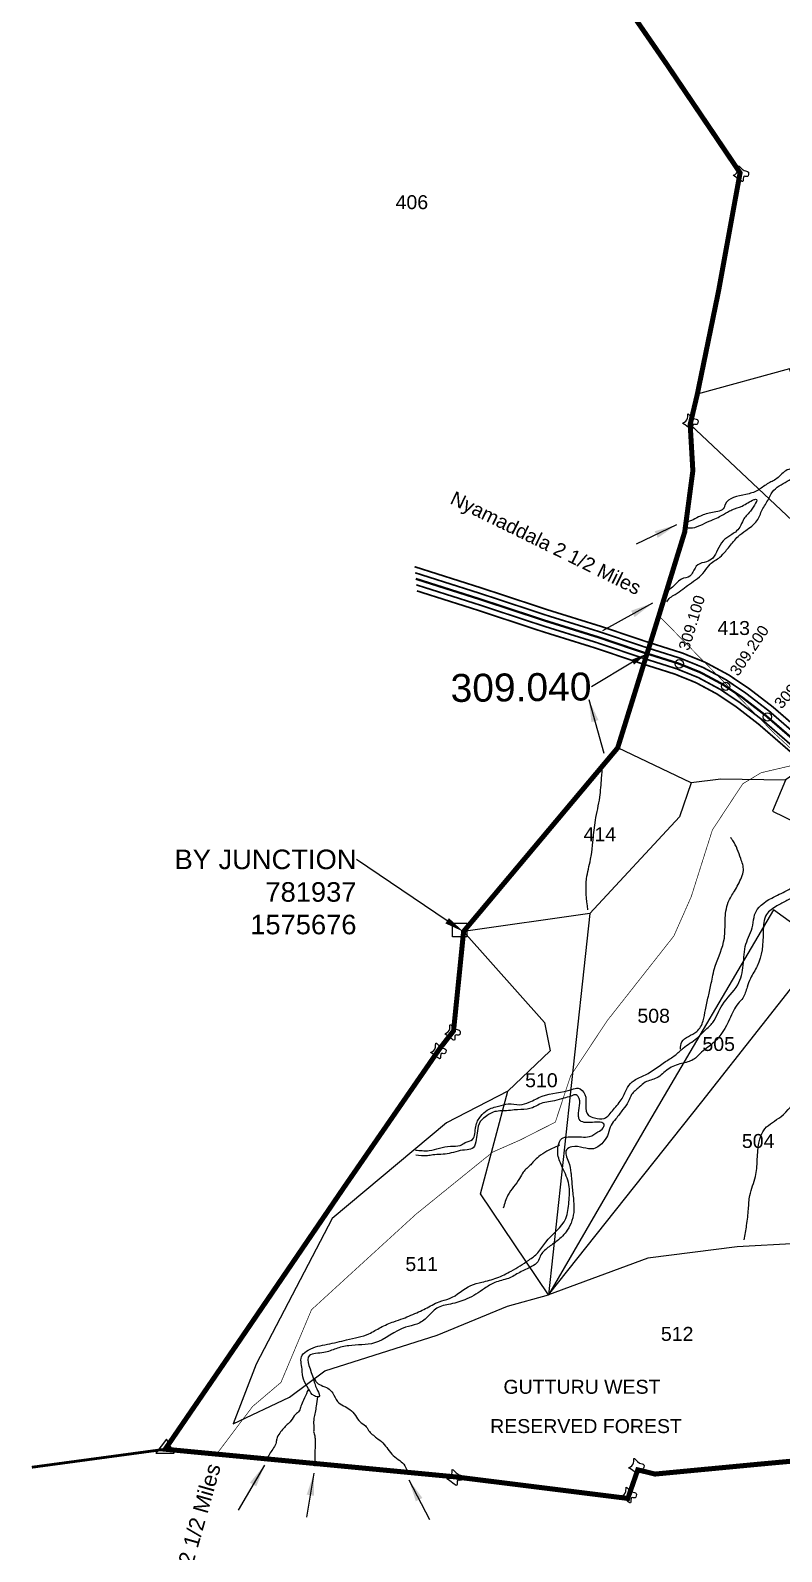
# Model space of a CAD drawing. Header units: feet. Extents: x 778084 to 787325, y 1573088 to 1585556.
# Drawn here: x 781152 to 782498, y 1574563 to 1577288 of the extents above; entities that cross this region are included whole.
import ezdxf
from ezdxf import colors
from ezdxf.entities.mleader import LeaderData, LeaderLine
from ezdxf.enums import TextEntityAlignment as Align
from ezdxf.math import Vec2, Vec3

# ---------------------------------------------------------------- set-up
doc = ezdxf.new("R2010")
doc.units = ezdxf.units.FT
doc.header["$LTSCALE"] = 15
doc.header["$MEASUREMENT"] = 0
doc.header["$PDMODE"] = 32
doc.header["$PDSIZE"] = 15
doc.linetypes.add('HIDDEN2', pattern=[0.1875, 0.125, -0.0625])
for name, color, linetype in [('CANAL1', 7, 'Continuous'), ('CRDS STONES', 7, 'Continuous'), ('CSMark', 72, 'Continuous'), ('PLOT', 7, 'Continuous'), ('PLOT NO', 7, 'Continuous'), ('ROADS', 6, 'Continuous'), ('TANKS-STREAM', 4, 'Continuous'), ('VILLAGE STONES', 240, 'Continuous')]:
    doc.layers.add(name, color=color, linetype=linetype)
doc.layers.add('VILLAGE BOUNDRY', color=5, linetype='HIDDEN2', lineweight=100)
doc.styles.get("Standard").update_dxf_attribs({"font": 'arial.ttf'})
doc.dimstyles.get("Standard").update_dxf_attribs({"dimtxt": 0.18, "dimasz": 40, "dimexe": 0.18, "dimexo": 0.0625, "dimgap": 0.09, "dimtad": 0, "dimtih": 1, "dimtoh": 1, "dimdec": 4, "dimzin": 0, "dimdsep": 46, "dimtxsty": 'Standard', "dimcen": 0.09, "dimadec": 0, "dimazin": 0, "dimtfac": 1, "dimtdec": 4, "dimtofl": 0, "dimtmove": 0, "dimatfit": 3, "dimfxl": 1, "dimtolj": 1, "dimtzin": 0, "dimarcsym": 0})

msp = doc.modelspace()

# ---------------------------------------------------------------- linework, layer by layer
at = {"layer": 'CANAL1', "color": 1, "const_width": 3}
for points in [[(781840.6, 1576327), (781840.9, 1576326.9), (781962.2, 1576288.3), (782082.1, 1576248.8), (782176.1, 1576219.6), (782255.8, 1576192.7), (782320.1, 1576172.4), (782361.4, 1576155.7), (782403.2, 1576133.2), (782439.7, 1576108.7), (782482.5, 1576075.8), (782553, 1576014.7)], [(781844.7, 1576283.7), (781949.9, 1576250.3), (782069.9, 1576210.7), (782163.8, 1576181.5), (782243.4, 1576154.7), (782306.6, 1576134.7), (782344.4, 1576119.4), (782382.6, 1576098.9), (782416.4, 1576076.3), (782457.1, 1576044.8), (782526.7, 1575984.5)]]:
    msp.add_lwpolyline(points, dxfattribs=at)
at = {"layer": 'CANAL1', "color": 5, "const_width": 3}
for points in [[(781841.7, 1576316.1), (781959.1, 1576278.8), (782079, 1576239.3), (782173.1, 1576210.1), (782252.7, 1576183.2), (782316.8, 1576163), (782357.2, 1576146.6), (782398.1, 1576124.7), (782433.9, 1576100.6), (782476.1, 1576068.1), (782546.4, 1576007.1)], [(781843.7, 1576294.5), (781953, 1576259.8), (782072.9, 1576220.3), (782166.9, 1576191.1), (782246.5, 1576164.2), (782310, 1576144.2), (782348.7, 1576128.5), (782387.7, 1576107.5), (782422.2, 1576084.4), (782463.5, 1576052.6), (782533.2, 1575992.1)]]:
    msp.add_lwpolyline(points, dxfattribs=at)
at = {"layer": 'CANAL1', "color": 1, "linetype": 'HIDDEN2', "ltscale": 5, "const_width": 4}
msp.add_lwpolyline([(781842.7, 1576305.3), (781956.1, 1576269.3), (782076, 1576229.8), (782170, 1576200.6), (782226.6, 1576181.4), (782249.6, 1576173.7), (782313.4, 1576153.6), (782352.9, 1576137.6), (782392.9, 1576116.1), (782428.1, 1576092.5), (782469.8, 1576060.3), (782539.8, 1575999.6)], dxfattribs=at)
at = {"layer": 'CSMark', "color": 3}
for p in [(782314.8, 1576153), (782397.9, 1576112.7), (782472.5, 1576058)]:
    msp.add_point(p, dxfattribs=at)
at = {"layer": 'PLOT', "lineweight": -2}
for points in [[(783041.7, 1577211.1), (783044.1, 1577129.7), (783013.2, 1576965.1), (782850.6, 1576740.8), (782806, 1576742.3), (782525.6, 1576647.1), (782512, 1576681.2), (782347.1, 1576636)], [(783044.1, 1577129.7), (783057.7, 1576982.8), (783068.4, 1576902), (783080.6, 1576803.6), (783098, 1576601.5), (783049, 1576590.6), (783025.6, 1576585.3), (783011.1, 1576602.4), (782949, 1576568.2), (782859.7, 1576401.1), (782807.3, 1576242.9), (782741.7, 1576096.9), (782704.6, 1576072.9), (782594, 1575960), (782529.6, 1575961.8), (782504.2, 1575944.8), (782389.5, 1575946.3), (782336.2, 1575939.7), (782204.4, 1576002.5)], [(782783.6, 1576417.6), (782730.7, 1576208.6), (782334.3, 1576581.9)], [(782801.1, 1576077.6), (782889, 1576092.4), (782959.4, 1576093.4), (782992.3, 1576077.6), (783045.1, 1575987.7), (783079.3, 1575914.6), (783135.2, 1575954.3), (783186, 1575943.2), (783208.1, 1575737), (783216.8, 1575693.5), (783253.5, 1575581.5), (783320.3, 1575443.6), (783382.1, 1575309.2), (783484.9, 1575090), (783486.9, 1575084), (783358.7, 1575122.2), (783184.1, 1575113), (782955.5, 1575089.4), (782786.8, 1575125.5), (782634.9, 1575120.8), (782418.5, 1575108.8), (782258.5, 1575088.5), (782080.6, 1575023.1)], [(782336.2, 1575939.7), (782315.4, 1575879.1), (782154.3, 1575705.8), (781928.4, 1575673.7), (782073.3, 1575510.5), (782083.2, 1575460.1), (782007.4, 1575387.6), (781897.9, 1575331.2), (781693, 1575159.7), (781556.8, 1574898.8), (781515.3, 1574791.9), (781616.2, 1574839.4), (781679.8, 1574886.6), (781881.3, 1574950.8), (782006.9, 1575002.7), (782080.6, 1575023.1), (781958.6, 1575203.5), (782007.4, 1575387.6)], [(782505.1, 1575944.8), (782481.8, 1575889.2), (782563.9, 1575848.9), (782593, 1575959.8)], [(782154.3, 1575705.8), (782119.5, 1575381.1), (782080.6, 1575023.1), (782354.9, 1575368.5), (782571.5, 1575643.3), (782546.4, 1575666.9), (782483.3, 1575712.6), (782259.8, 1575331.3), (782080.6, 1575023.1)]]:
    msp.add_lwpolyline(points, dxfattribs=at)
at = {"layer": 'ROADS', "linetype": 'HIDDEN2', "lineweight": -2, "ltscale": 10, "const_width": 1.2}
for points in [[(782278.2, 1576239.2), (782483.9, 1576029.7), (782536.1, 1575981.3), (782561.2, 1575970.3)], [(781486, 1574737.5), (781550.1, 1574822.6), (781601.2, 1574866), (781655.9, 1574996.1), (781746.4, 1575078.9), (781842.8, 1575167), (781934.5, 1575241.3), (781980.5, 1575278.5), (782029.6, 1575300.1), (782092.7, 1575332.1), (782120.1, 1575415), (782186.4, 1575514.8), (782305.1, 1575665.6), (782336.2, 1575736), (782374.1, 1575855.6), (782401.8, 1575897.6), (782428.7, 1575938.3), (782461.4, 1575958), (782532.8, 1575974.7), (782606.2, 1575963.2)]]:
    msp.add_lwpolyline(points, dxfattribs=at)
at = {"layer": 'TANKS-STREAM', "lineweight": -2}
for points in [[(782202.4, 1577939.7), (782205.3, 1577938.6), (782216.5, 1577935.9), (782236.3, 1577932.4), (782272.2, 1577927.7), (782282.2, 1577927.3), (782292.9, 1577927.7), (782304, 1577928.8), (782313, 1577930.8), (782328.5, 1577933.9), (782350.8, 1577939.5), (782372.2, 1577942.6), (782381.5, 1577943.7), (782386.6, 1577937.9), (782395.1, 1577927.9), (782402.7, 1577917.2), (782411.4, 1577909.5), (782421.8, 1577896.8), (782433.4, 1577891.2), (782478, 1577859.2), (782499.7, 1577846.7), (782519.3, 1577831.4), (782533.6, 1577819.7), (782553.2, 1577806.5), (782595.5, 1577782.7), (782607.6, 1577779.8), (782623.3, 1577779.5), (782646.5, 1577775.2), (782717.1, 1577752.9), (782739.2, 1577749), (782764.9, 1577744.8), (782779.5, 1577740.1), (782787.3, 1577738.7), (782806.5, 1577735.5), (782818.7, 1577730.5), (782851.4, 1577712.7), (782874.2, 1577701.4), (782895.9, 1577692.1), (782916.6, 1577688.2), (782932.6, 1577685.7), (782949, 1577684.6), (783000.1, 1577690), (783013, 1577691.7), (783037.5, 1577686.8), (783060, 1577677.9), (783076.7, 1577671.1), (783107.4, 1577653.2), (783122, 1577646.8), (783137, 1577641.5), (783150.9, 1577637.2), (783163.7, 1577633.7), (783178.3, 1577628), (783195, 1577620.9), (783238.2, 1577590.1), (783245, 1577581.9), (783235.4, 1577560.2), (783226.8, 1577535.6), (783224.7, 1577522.1), (783224.7, 1577513), (783226.9, 1577489.2), (783228.3, 1577468.2), (783225.4, 1577450), (783226.5, 1577437.2), (783229.3, 1577426.6), (783229.3, 1577412.3), (783228.6, 1577382.9), (783228.6, 1577370.4), (783239.7, 1577348.4), (783248.9, 1577333.1), (783258.2, 1577317.1), (783267.1, 1577302.5), (783272.8, 1577286.1), (783295.6, 1577228.1), (783309.8, 1577212.2), (783297.3, 1577199.1), (783295.6, 1577182.6), (783293.3, 1577168.4), (783284.8, 1577153.1), (783270.6, 1577132), (783263.7, 1577124.1), (783256.3, 1577117.5), (783252.3, 1577092.5), (783243.2, 1577059.5), (783236.4, 1577045.8), (783230.1, 1577029.9), (783222.2, 1577015.7), (783211.4, 1577009.4), (783194.8, 1577004.3), (783184.6, 1576998.6), (783169.2, 1576990.1), (783161.2, 1576985), (783140.8, 1576978.1), (783130.5, 1576974.7)], [(782807.7, 1576610.9), (782790, 1576602.8), (782776.5, 1576599.4), (782766.9, 1576596.6), (782757.1, 1576593.2), (782750.3, 1576590.4), (782732, 1576575.6), (782721.4, 1576573.9), (782711, 1576571.9), (782690.9, 1576561.6), (782675.5, 1576553.8), (782656.9, 1576549.8), (782636.1, 1576542.8), (782597, 1576531.3), (782578.8, 1576525.7), (782552.9, 1576515.6), (782534.5, 1576504.5), (782508.1, 1576500.3), (782489.5, 1576484.9), (782472.4, 1576475.3), (782454.9, 1576463.5), (782434.1, 1576456.5), (782397, 1576438.2), (782395, 1576432.8), (782374.4, 1576424.1), (782352.5, 1576417.6), (782339.6, 1576411.2), (782326.7, 1576406.4)], [(782292.6, 1576263.8), (782298.5, 1576271.7), (782307.5, 1576277.3), (782321, 1576286.9), (782332.8, 1576295.8), (782360.1, 1576318.3), (782370.2, 1576331.8), (782387.6, 1576344.1), (782398, 1576355.1), (782404.5, 1576363), (782420.3, 1576381.1), (782433.8, 1576391.8), (782454, 1576409.4), (782463.3, 1576428.8), (782474.6, 1576448.2), (782479.3, 1576457.7), (782504.7, 1576478.1), (782531.4, 1576492.2), (782566.3, 1576505.6), (782584.3, 1576509), (782604.2, 1576515.8), (782621.1, 1576522.8), (782665.9, 1576536.7), (782681.4, 1576542.6), (782709.5, 1576557.2), (782722.7, 1576563.3), (782735.7, 1576567.3), (782750.8, 1576572.6), (782760.4, 1576573.4), (782765.5, 1576565), (782771.9, 1576552.4), (782776.4, 1576528.2), (782774.8, 1576482.8), (782783.2, 1576467.6), (782788.8, 1576449.1), (782791.9, 1576434.5), (782795.6, 1576422.1), (782800.9, 1576420.7)], [(782326.4, 1576397.1), (782342.4, 1576397.4), (782360.7, 1576405), (782375.6, 1576411.4), (782387.1, 1576416.8), (782400.9, 1576424.6), (782409, 1576428.8), (782427.3, 1576435.6), (782448.9, 1576447.1), (782451.2, 1576447.7), (782442.2, 1576426.6), (782429.3, 1576410.6), (782423.1, 1576398), (782415.2, 1576389), (782407.1, 1576383.6), (782393.3, 1576373.5), (782383.4, 1576357.1), (782374.7, 1576342.5), (782363.7, 1576336), (782348, 1576330.4), (782339, 1576317.2), (782333.9, 1576310.2), (782318.5, 1576304.8), (782308.9, 1576296.4), (782291.2, 1576281.2)], [(782852.2, 1576411.3), (782836.6, 1576405.4), (782826.8, 1576389.3), (782823.9, 1576376.6), (782820.9, 1576362), (782819.5, 1576335.1), (782813.1, 1576319.9), (782811.1, 1576299.4), (782799.4, 1576272.6), (782794.5, 1576244.4), (782779.3, 1576199.9), (782764.2, 1576169.6), (782755.9, 1576156.4), (782749.5, 1576146.2), (782732.4, 1576129.6), (782713.3, 1576096.8), (782692.2, 1576075.1), (782686.8, 1576056.5), (782678, 1576035.5), (782669.7, 1576020.4), (782660, 1576005.7), (782645.8, 1575984.7), (782608.5, 1575941.9), (782603.7, 1575917.5), (782601.2, 1575898.5), (782599.7, 1575873.5), (782597.3, 1575855), (782594.9, 1575833), (782576.7, 1575785.2), (782565.4, 1575770.1), (782545.9, 1575752.5), (782526.3, 1575739.3), (782507.7, 1575729), (782489.6, 1575719.3), (782471, 1575704.1), (782465.2, 1575672.9), (782454.4, 1575611.6), (782442.2, 1575589.6), (782436.3, 1575574), (782428.5, 1575554.4), (782420.2, 1575544.6), (782405, 1575516.8), (782377.1, 1575475.3), (782354.6, 1575457.2), (782339.9, 1575444.1), (782318.9, 1575437.2), (782294.9, 1575427), (782274.3, 1575411.3), (782253.8, 1575403.5), (782243, 1575394.7), (782229.4, 1575381.5), (782223.5, 1575368.8), (782213.7, 1575354.7), (782201, 1575338.1), (782192.7, 1575326.8), (782187.6, 1575311.5), (782179.8, 1575297.8), (782161.2, 1575284.6), (782122.5, 1575288), (782112.7, 1575282.6), (782116.2, 1575261.1), (782120.6, 1575241.6), (782121.6, 1575232.3), (782122.5, 1575220.6), (782125, 1575196.2), (782126, 1575174.9), (782114.2, 1575138.7), (782095.6, 1575119.2), (782079.5, 1575107.5), (782065.8, 1575092.3), (782061.4, 1575082.1), (782050.1, 1575073.3), (782029.1, 1575063), (782008.6, 1575052.3), (781984.1, 1575044.9), (781966, 1575034.2), (781934.2, 1575015.5), (781904.8, 1575006.2), (781880.4, 1574998.9), (781863.7, 1574983.2), (781844.7, 1574970.5), (781824.6, 1574964.7), (781768.6, 1574936.6), (781722.6, 1574931.7), (781699.6, 1574926.3), (781678.1, 1574919.5), (781652.2, 1574914.1), (781659.5, 1574872.1), (781662.4, 1574861.4), (781666.8, 1574851.6), (781669.3, 1574840.4), (781661, 1574841.8), (781650.7, 1574854.5), (781641.4, 1574871.6), (781639, 1574889.7), (781639, 1574914.6), (781650.2, 1574923.9), (781667.3, 1574930.7), (781684.4, 1574934.2), (781718.7, 1574942), (781739.7, 1574946.9), (781758.8, 1574953.2), (781779.8, 1574964.5), (781803.3, 1574974.7), (781819.9, 1574980.6), (781847.8, 1574992.3), (781872.2, 1575004.5), (781884.5, 1575010.4), (781903.1, 1575016.2), (781941.5, 1575039.6), (781961, 1575045.4), (781987.9, 1575053.2), (782013.8, 1575065.5), (782045.1, 1575085), (782061.3, 1575098.2), (782075.5, 1575117.2), (782111.6, 1575159.7), (782117, 1575189), (782117, 1575220.3), (782105.7, 1575250.5), (782097.4, 1575273.4), (782097.9, 1575289.6), (782104.3, 1575302.7), (782116, 1575305.7), (782126.3, 1575305.7), (782139.5, 1575305.7), (782154.1, 1575306.2), (782168.8, 1575314.5), (782178.6, 1575321.8), (782180.1, 1575327.2), (782159.5, 1575331.6), (782135.6, 1575337.4), (782134.1, 1575343.8), (782133.6, 1575378), (782130.2, 1575380.9), (782120.9, 1575378.9), (782107.7, 1575375), (782091.1, 1575370.6), (782064.2, 1575364.3), (782051.9, 1575357.9), (782042.1, 1575355.5), (782019.2, 1575354), (782005.5, 1575352.6), (781981.5, 1575350.1), (781966.8, 1575341.3), (781958, 1575333), (781953.1, 1575316.4), (781950.7, 1575300.8), (781945.8, 1575286.1), (781934.5, 1575282.7), (781918.4, 1575280.3), (781902.3, 1575275.9), (781873.4, 1575273.4), (781863.6, 1575272), (781842.6, 1575272.9)], [(781842.1, 1575282.2), (781866.5, 1575281.3), (781904.7, 1575289.1), (781922.3, 1575290.5), (781931.1, 1575295.4), (781944.3, 1575301.3), (781950.2, 1575324.3), (781959, 1575342.8), (781970.7, 1575353.6), (781991.2, 1575360.9), (782008.3, 1575364.8), (782028.9, 1575363.3), (782046, 1575367.7), (782069, 1575378.5), (782122.3, 1575390.7), (782133.6, 1575393.1), (782145.8, 1575381.4), (782147.2, 1575361.9), (782152.1, 1575344.3), (782162.9, 1575339.9), (782180, 1575338.9), (782196.8, 1575354.6), (782212.4, 1575374.7), (782222.2, 1575394.2), (782234, 1575406.9), (782254, 1575416.7), (782290.2, 1575440.6), (782307.3, 1575451.9), (782321.6, 1575464.7), (782346.1, 1575482.3), (782360.7, 1575496.5), (782374.9, 1575510.7), (782383.7, 1575526.8), (782392, 1575542.4), (782419.5, 1575577.9), (782429.3, 1575613.5), (782434.2, 1575651.1), (782446.4, 1575684.8), (782449.8, 1575703.4), (782480.3, 1575733.6), (782507.2, 1575746.8), (782533.6, 1575768.3), (782546.3, 1575787.3), (782561.9, 1575815.7), (782577.1, 1575839.1), (782586.4, 1575851.8), (782591.4, 1575879), (782585.5, 1575908.8), (782586.5, 1575945.9), (782599.2, 1575957.6), (782611.4, 1575967.4), (782640.8, 1575992.3), (782656.4, 1576032.9), (782667.3, 1576065.9), (782677, 1576087.9), (782698.1, 1576103.5), (782722, 1576127), (782746.5, 1576165.1), (782762.6, 1576206.1), (782789.1, 1576275.8), (782808.2, 1576345.7), (782815.5, 1576384.4), (782817, 1576405.9), (782814.1, 1576416.2), (782797, 1576424.5)], [(782317, 1575462.6), (782319.4, 1575475.9), (782346, 1575494.4), (782357.4, 1575513.4), (782361.7, 1575533.3), (782366.9, 1575557.5), (782372.1, 1575580.8), (782375, 1575595.5), (782379.2, 1575611.6), (782395.5, 1575661.4), (782396.9, 1575693.7), (782402.6, 1575726), (782413.5, 1575745.9), (782426.3, 1575770.6), (782429.7, 1575783), (782424.9, 1575804.3), (782410.7, 1575836.6), (782406.9, 1575841.7)], [(782431.3, 1575121.2), (782435.5, 1575147.3), (782438.7, 1575176.2), (782441.1, 1575200.8), (782451.3, 1575234.9), (782454.6, 1575264.2), (782468.2, 1575320.4), (782496.6, 1575341.9), (782529.7, 1575377.7), (782549.3, 1575395.4), (782572.6, 1575413.6), (782590.8, 1575424.8), (782617.4, 1575450.4), (782627.3, 1575464.3), (782650.6, 1575491.8), (782680, 1575527.6), (782700.5, 1575564.4), (782708.9, 1575573.3), (782717.3, 1575567.7), (782735.5, 1575550.9), (782739.7, 1575542.5), (782743.9, 1575533.2), (782741.1, 1575516), (782737.4, 1575495.5), (782737.4, 1575482), (782734.1, 1575465.7), (782729.9, 1575435.9), (782724.3, 1575385.6), (782718.3, 1575373.5), (782719.2, 1575345.6), (782714.5, 1575321.4), (782709.9, 1575304.6), (782707.5, 1575283.2)], [(782100, 1575290.8), (782087.1, 1575284.8), (782077.6, 1575280), (782062.9, 1575270.5), (782053.8, 1575261.9), (782048.6, 1575255.9), (782035.3, 1575242.5), (782028.8, 1575231.3), (782007.6, 1575201.1), (781999.4, 1575178.3)], [(781649.8, 1574853.9), (781648.3, 1574849.6), (781641.6, 1574834.3), (781636.8, 1574823.2), (781633.9, 1574815.1), (781627.2, 1574808.4), (781619, 1574797.4), (781605.6, 1574783.5), (781598.9, 1574775.3), (781593.6, 1574764.8), (781592.6, 1574758.5), (781587.9, 1574748.9), (781576.3, 1574730.7)], [(781661.3, 1574873.1), (781663.7, 1574867.8), (781685.3, 1574855.4), (781693.9, 1574846.7), (781702.5, 1574831.9), (781724.6, 1574817.5), (781734.7, 1574806.5), (781742.8, 1574795.4), (781752.4, 1574788.3), (781758.2, 1574780.1), (781772.6, 1574766.7), (781783.6, 1574757.6), (781802.4, 1574735), (781814.3, 1574725.9), (781823, 1574716.8), (781827.3, 1574706.3)], [(781666.5, 1574840), (781664.1, 1574823.7), (781662.7, 1574812.2), (781660.3, 1574801.7), (781659.8, 1574789.2), (781659.8, 1574779.6), (781659.8, 1574776.3), (781661.3, 1574772), (781662.2, 1574765.7), (781662.2, 1574760.5), (781662.2, 1574753.3), (781661.7, 1574715.9)]]:
    msp.add_spline(points, degree=3, dxfattribs=at)
at = {"layer": 'TANKS-STREAM', "linetype": 'Continuous', "lineweight": -2}
msp.add_spline([(782151, 1575712.7), (782148.8, 1575768.1), (782155.8, 1575802.9), (782164.6, 1575872.8), (782172.4, 1575914.3), (782175.5, 1575948.3), (782177.4, 1575970.4)], degree=3, dxfattribs=at)
at = {"layer": 'VILLAGE BOUNDRY', "lineweight": -2, "ltscale": 15}
for points, const_width in [([(782888.6, 1574759.2), (782455.3, 1574719.3), (782271.1, 1574701.8), (782240.4, 1574709.4), (782222.6, 1574658.2), (781914.3, 1574696.7), (781393.8, 1574746.3), (781527.1, 1574941), (781714.6, 1575216), (781886, 1575464.4), (781910.4, 1575495.6), (781928.4, 1575673.7), (782204.4, 1576002.5), (782278.2, 1576239.2), (782324.5, 1576389.1), (782339.1, 1576498.8), (782334.3, 1576581.9), (782347.1, 1576636), (782385.1, 1576820.6), (782423.7, 1577032.5), (782290.1, 1577230.1), (781982.1, 1577676.4)], 9), ([(781393.8, 1574746.3), (781154.9, 1574714)], 5)]:
    msp.add_lwpolyline(points, dxfattribs=dict(at, const_width=const_width))
at = {"layer": 'VILLAGE STONES', "lineweight": -2}
msp.add_lwpolyline([(781908.7, 1575688.6), (781934.1, 1575688.6), (781934.1, 1575664), (781908.7, 1575664)], close=True, dxfattribs=at)
msp.add_lwpolyline([(781377.2, 1574739.1), (781409.9, 1574739.1), (781396.4, 1574764.5), (781377.2, 1574739.1)], dxfattribs=at)
for points in [[(782411.8, 1577028), (782420.3, 1577037.3), (782420.8, 1577044.9), (782431.2, 1577036.6), (782438.5, 1577033.5), (782436.7, 1577025.9), (782430.5, 1577026.1), (782428.7, 1577017), (782422.1, 1577020.7), (782411.3, 1577028)], [(782321.1, 1576583.9), (782329.6, 1576593.1), (782330.1, 1576600.8), (782340.5, 1576592.5), (782347.8, 1576589.4), (782346, 1576581.8), (782339.8, 1576581.9), (782338, 1576572.8), (782331.4, 1576576.6), (782320.6, 1576583.9)], [(781895.1, 1575490.1), (781903.6, 1575499.4), (781904.1, 1575507), (781914.5, 1575498.7), (781921.8, 1575495.7), (781920, 1575488), (781913.8, 1575488.2), (781912, 1575479.1), (781905.4, 1575482.8), (781894.6, 1575490.1)], [(781869.6, 1575456.9), (781878.1, 1575466.2), (781878.6, 1575473.8), (781889, 1575465.5), (781896.3, 1575462.5), (781894.5, 1575454.8), (781888.3, 1575455), (781886.5, 1575445.9), (781879.9, 1575449.6), (781869.2, 1575456.9)], [(782224.5, 1574713), (782232.9, 1574722.2), (782233.4, 1574729.9), (782243.8, 1574721.6), (782251.1, 1574718.5), (782249.3, 1574710.9), (782243.1, 1574711), (782241.4, 1574701.9), (782234.7, 1574705.7), (782224, 1574713)], [(781899.2, 1574692.8), (781907.6, 1574702), (781908.1, 1574709.7), (781918.5, 1574701.4), (781925.8, 1574698.3), (781924, 1574690.7), (781917.9, 1574690.8), (781916.1, 1574681.7), (781909.4, 1574685.5), (781898.7, 1574692.8)], [(782210.6, 1574661.5), (782219.1, 1574670.7), (782219.6, 1574678.3), (782230, 1574670.1), (782237.3, 1574667), (782235.5, 1574659.3), (782229.3, 1574659.5), (782227.5, 1574650.4), (782220.9, 1574654.2), (782210.1, 1574661.5)]]:
    msp.add_spline(points, degree=3, dxfattribs=at)

# ---------------------------------------------------------------- texts
at = {"layer": 'CSMark', "color": 1}
for s, rotation, p in [('309.100', 73.1501, (782322.4, 1576178.3)), ('309.200', 56.1528, (782412, 1576135.1)), ('309.300', 49.0586, (782490.4, 1576077.5))]:
    msp.add_text(s, height=20, rotation=rotation, dxfattribs=at).set_placement(p, align=Align.MIDDLE_LEFT)
at = {"layer": 'PLOT NO', "lineweight": -2}
for s, p in [('406', (781835.7, 1576979.9)), ('413', (782412.3, 1576217.2)), ('414', (782172.5, 1575847.9)), ('508', (782268.9, 1575522.7)), ('505', (782385.4, 1575472.1)), ('510', (782067.8, 1575407.2)), ('504', (782456.1, 1575298.4)), ('511', (781853.2, 1575078)), ('512', (782311, 1574952.9))]:
    msp.add_text(s, height=25, dxfattribs=at).set_placement(p, align=Align.MIDDLE_CENTER)
at = {"layer": 'PLOT NO', "linetype": 'Continuous', "lineweight": -2}
for s, height, rotation, p in [('Nyamaddala 2 1/2 Miles', 25, 333.7896, (781902.2, 1576441)), ('Venkatagiripaliamu 2 1/2 Miles', 27.542, 74.2026, (781351.1, 1574211.6))]:
    msp.add_text(s, height=height, rotation=rotation, dxfattribs=at).set_placement(p)
at = {"layer": 'VILLAGE STONES', "color": 7, "lineweight": -2}
for s, p in [('GUTTURU WEST', (781999.8, 1574845.6)), ('RESERVED FOREST', (781976, 1574775.2))]:
    msp.add_text(s, height=25, dxfattribs=at).set_placement(p)

# ---------------------------------------------------------------- leaders
at = {"layer": 'CRDS STONES', "color": 1}
ml = msp.add_multileader_mtext('Standard', dxfattribs=at)
ml.set_content('BY JUNCTION\\P781937\\P1575676', color=1)
ml.set_leader_properties()
ml.build(insert=Vec2(0, 0))
ml.multileader.update_dxf_attribs({"dogleg_length": 0.36, "arrow_head_size": 35})
ctx = ml.context
ctx.base_point, ctx.char_height, ctx.arrow_head_size, ctx.landing_gap_size, ctx.plane_origin = Vec3(781418, 1575802.5), 35, 35, 0.09, Vec3(781698.4, 1575656)
ctx.text_align_type = 2
notes = []
notes.append((ctx, [(1, (1, 1, 0), (781736.6, 1575802.5), (-1, 0), 1.396927018504357e-11, [(0, [(781927.9, 1575673.3)], 0, [])])]))
ctx.mtext.insert, ctx.mtext.alignment, ctx.mtext.flow_direction = Vec3(781736.5, 1575820.3), 3, 5
at = {"layer": 'VILLAGE BOUNDRY', "linetype": 'Continuous', "lineweight": -2}
for points in [[(782309.6, 1576401.8), (782237.4, 1576367.4)], [(782266.7, 1576261.7), (782177.2, 1576212.4)], [(782152.8, 1576088.9), (782179.9, 1575993)], [(781571.6, 1574717.5), (781524.3, 1574637.2)], [(781660.3, 1574703.4), (781647.2, 1574624.4)], [(781830.2, 1574691.5), (781867.2, 1574620.6)]]:
    msp.add_leader(points, dimstyle='Standard', override={"dimgap": 0.09, "dimtad": 0}, dxfattribs=at)
at = {"layer": 'VILLAGE STONES', "color": 1}
ml = msp.add_multileader_mtext('Standard', dxfattribs=at)
ml.set_content('309.040', color=1)
ml.set_leader_properties()
ml.build(insert=Vec2(0, 0))
ml.multileader.update_dxf_attribs({"dogleg_length": 0.36, "arrow_head_size": 30})
ctx = ml.context
ctx.base_point, ctx.char_height, ctx.arrow_head_size, ctx.landing_gap_size, ctx.plane_origin, ctx.plane_x_axis, ctx.plane_y_axis = Vec3(781911.2, 1576109.3), 50, 30, 0.09, Vec3(782588.4, 1576260.7), Vec3(0.999936, 0.011314), Vec3(-0.011314, 0.999936)
ctx.text_align_type = 2
notes.append((ctx, [(1, (1, 1, 0), (782157.6, 1576112.1), (-0.999936, -0.011314), 7.733052732383386e-12, [(0, [(782257, 1576171.3)], 0, [])])]))
ctx.mtext.insert, ctx.mtext.text_direction, ctx.mtext.rotation, ctx.mtext.alignment, ctx.mtext.flow_direction = Vec3(782157.2, 1576137.5), Vec3(0.999936, 0.011314), 0.011314, 3, 5
for ctx, leaders in notes:
    for number, flags, end, landing, length, lines in leaders:
        leader = LeaderData()
        leader.index, (leader.has_last_leader_line, leader.has_dogleg_vector, leader.attachment_direction) = number, flags
        leader.last_leader_point, leader.dogleg_vector, leader.dogleg_length = Vec3(end), Vec3(landing), length
        for number, points, colour, breaks in lines:
            line = LeaderLine()
            line.index, line.vertices, line.color, line.breaks = number, Vec3.list(points), colors.encode_raw_color(colour), breaks
            leader.lines.append(line)
        ctx.leaders.append(leader)

doc.saveas('drawing.dxf')
